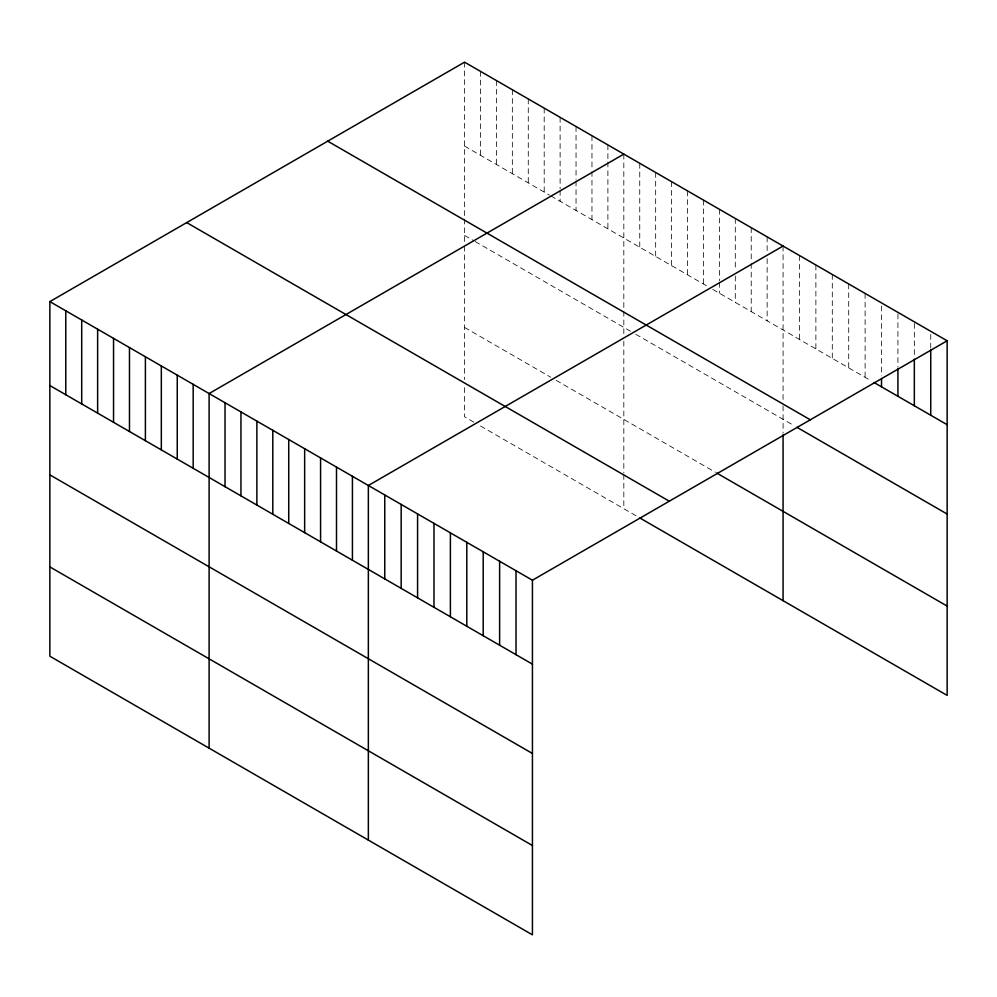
<?xml version="1.0" encoding="UTF-8"?>
<svg xmlns="http://www.w3.org/2000/svg" width="997" height="997" viewBox="0 0 997 997"><rect width="100%" height="100%" fill="white"/><g stroke="black" fill="none" stroke-linecap="round" stroke-linejoin="round"><path stroke-width="0.75" stroke-dasharray="4.99 3.74" d="M464.565 62.163L464.565 217.558M464.565 146.098L549.497 195.138M550.83 195.898L707.421 286.313M712.73 289.379L871.428 380.991M464.565 235.429L473.862 240.788M475.183 241.548L630.453 331.203M635.762 334.269L794.435 425.869M464.565 327.452L550.83 377.265M556.139 380.331L715.385 472.266M473.862 422.142L464.565 416.783L464.565 387.01M480.492 425.981L639.75 517.917M930.737 334.419L930.737 348.402M914.336 323.389L914.336 357.587M897.923 313.918L897.923 366.759M881.522 306.004L881.522 375.944M865.109 293.417L865.109 377.352M848.709 283.946L848.709 367.881M832.296 274.474L832.296 358.409M815.882 265.003L815.882 348.938M799.482 255.531L799.482 339.454M783.069 246.047L783.069 401.442M783.069 405.916L783.069 433.122M767.142 236.862L767.142 252.403M767.142 258.622L767.142 320.797M751.227 227.665L751.227 261.862M751.227 263.407L751.227 311.6M735.3 218.468L735.3 269.763M735.3 275.982L735.3 302.403M719.373 209.27L719.373 280.768M719.373 282.325L719.373 293.205M703.446 200.085L703.446 284.008M687.519 190.888L687.519 274.823M671.592 181.691L671.592 265.626M655.665 172.493L655.665 256.428M639.75 163.309L639.75 247.231M623.823 154.111L623.823 335.042M623.823 341.173L623.823 473.002M623.823 474.485L623.823 508.732M607.896 144.914L607.896 160.455M607.896 162.013L607.896 228.849M591.969 135.717L591.969 169.914M591.969 171.472L591.969 219.652M576.042 126.532L576.042 179.373M576.042 180.931L576.042 210.454M560.115 117.334L560.115 188.832M560.115 190.39L560.115 201.269M544.2 108.137L544.2 192.072M528.273 98.94L528.273 182.875M512.346 89.742L512.346 173.677M496.419 80.558L496.419 164.493M480.492 71.36L480.492 155.295M464.565 219.053L464.565 244.626M464.565 246.159L464.565 379.57"/><path stroke-width="1.5" d="M49.85 301.605L532.435 580.217L532.435 934.837L49.85 656.213L49.85 301.605L464.565 62.163L947.15 340.787L947.15 695.395L639.75 517.917M623.823 154.111L209.108 393.541L209.108 748.161M783.069 246.047L368.354 485.489L368.354 840.11M532.435 580.217L947.15 340.787M873.945 382.449L947.15 424.71M327.714 141.175L810.299 419.799M796.952 427.327L947.15 514.041M716.718 473.039L947.15 606.076M186.701 222.593L669.286 501.204M49.85 385.54L532.435 664.152M49.85 474.859L532.435 753.47M49.85 566.894L532.435 845.506M930.737 349.959L930.737 415.238M914.336 359.144L914.336 405.767M897.923 368.317L897.923 396.295M881.522 379.047L881.522 386.824M783.069 434.655L783.069 600.668M516.022 570.745L516.022 654.68M499.622 561.274L499.622 645.209M483.209 551.802L483.209 635.737M466.795 542.331L466.795 626.253M450.395 532.847L450.395 616.782M433.982 523.375L433.982 607.31M417.581 513.904L417.581 597.839M401.168 504.432L401.168 588.367M384.767 494.961L384.767 578.896M352.427 476.292L352.427 560.227M336.5 467.095L336.5 551.029M320.573 457.91L320.573 541.832M304.658 448.712L304.658 532.647M288.731 439.515L288.731 523.45M272.804 430.318L272.804 514.253M256.877 421.133L256.877 505.055M240.95 411.935L240.95 495.87M225.023 402.738L225.023 486.673M193.181 384.344L193.181 468.278M177.254 375.159L177.254 459.094M161.327 365.961L161.327 449.896M145.4 356.764L145.4 440.699M129.473 347.567L129.473 431.502M113.546 338.382L113.546 422.317M97.631 329.184L97.631 413.119M81.704 319.987L81.704 403.922M65.777 310.79L65.777 394.725"/></g></svg>
